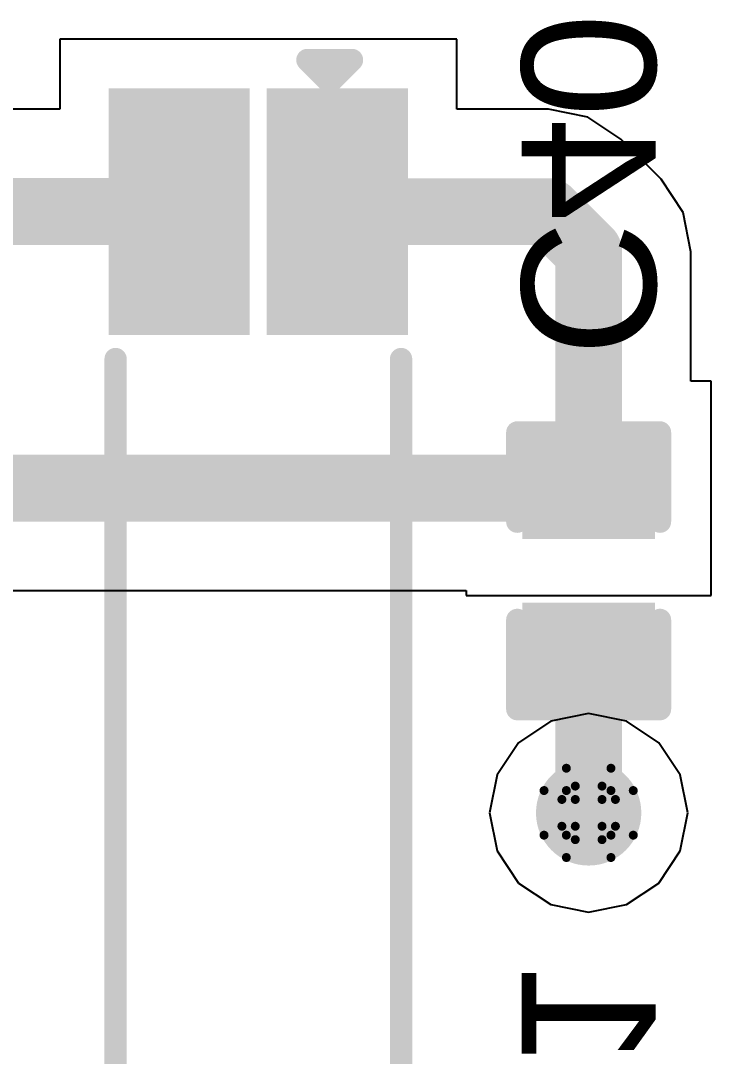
# Model space of a CAD drawing. Header units: inches. Extents: x 0 to 198, y 0 to 199.
# Drawn here: x 1.8374 to 1.9922, y 3.1006 to 3.3326 of the extents above; entities that cross this region are included whole.
import ezdxf

# ---------------------------------------------------------------- set-up
doc = ezdxf.new("R2010")
doc.units = ezdxf.units.IN
doc.header["$MEASUREMENT"] = 0
for name, color, linetype in [('Bottom Layer', 5, 'Continuous'), ('Bottom Overlay', 54, 'Continuous'), ('Bottom Paste', 16, 'Continuous'), ('Bottom Solder', 6, 'Continuous'), ('Drill Drawing', 1, 'Continuous'), ('Layer 1', 16, 'Continuous'), ('Layer 2', 76, 'Continuous'), ('Top Layer', 1, 'Continuous'), ('Via Holes', 16, 'Continuous')]:
    doc.layers.add(name, color=color, linetype=linetype)
doc.styles.add('Arial', font='', dxfattribs={"height": 0.2})
doc.styles.get('Arial').set_extended_font_data('Arial')

# ---------------------------------------------------------------- blocks, each defined once
blk = doc.blocks.new('MC_146__B_28')
at = {"layer": 'Bottom Layer'}
for points in [[(-0.14764, 0.02953), (-0.10039, 0.02953), (-0.10039, 0.0059), (-0.14764, 0.0059)], [(-0.14764, -0.00591), (-0.10039, -0.00591), (-0.10039, -0.02953), (-0.14764, -0.02953)]]:
    blk.add_hatch(color=5, dxfattribs=at).paths.add_polyline_path(points)
at = {"layer": 'Bottom Paste'}
for points in [[(-0.14764, 0.02953), (-0.10039, 0.02953), (-0.10039, 0.0059), (-0.14764, 0.0059)], [(-0.14764, -0.00591), (-0.10039, -0.00591), (-0.10039, -0.02953), (-0.14764, -0.02953)]]:
    blk.add_hatch(color=16, dxfattribs=at).paths.add_polyline_path(points)
at = {"layer": 'Bottom Solder'}
for points in [[(-0.15164, 0.03353), (-0.09639, 0.03353), (-0.09639, 0.0019), (-0.15164, 0.0019)], [(-0.15164, -0.00191), (-0.09639, -0.00191), (-0.09639, -0.03353), (-0.15164, -0.03353)]]:
    blk.add_hatch(color=6, dxfattribs=at).paths.add_polyline_path(points)
at = {"layer": 'Bottom Overlay'}
for points in [[(0.091, 0.032, 0.005, 0.005, 0), (-0.091, 0.032, 0.005, 0.005, 0)], [(-0.158, 0.011, 0.005, 0.005, 0), (-0.158, 0.021, 0.005, 0.005, 0)], [(-0.153, 0.016, 0.005, 0.005, 0), (-0.158, 0.021, 0.005, 0.005, 0)], [(-0.158, 0.011, 0.005, 0.005, 0), (-0.153, 0.016, 0.005, 0.005, 0)], [(0.091, -0.032, 0.005, 0.005, 0), (-0.091, -0.032, 0.005, 0.005, 0)]]:
    blk.add_lwpolyline(points, format="xyseb", dxfattribs=at)
for points in [[(-0.09225, 0.032, 0.0025, 0.0025, 1), (-0.08975, 0.032, 0.0025, 0.0025, 1)], [(-0.15925, 0.021, 0.0025, 0.0025, 1), (-0.15675, 0.021, 0.0025, 0.0025, 1)], [(-0.15925, 0.021, 0.0025, 0.0025, 1), (-0.15675, 0.021, 0.0025, 0.0025, 1)], [(-0.15425, 0.016, 0.0025, 0.0025, 1), (-0.15175, 0.016, 0.0025, 0.0025, 1)], [(-0.15425, 0.016, 0.0025, 0.0025, 1), (-0.15175, 0.016, 0.0025, 0.0025, 1)], [(-0.15925, 0.011, 0.0025, 0.0025, 1), (-0.15675, 0.011, 0.0025, 0.0025, 1)], [(-0.15925, 0.011, 0.0025, 0.0025, 1), (-0.15675, 0.011, 0.0025, 0.0025, 1)], [(-0.09225, -0.032, 0.0025, 0.0025, 1), (-0.08975, -0.032, 0.0025, 0.0025, 1)]]:
    blk.add_lwpolyline(points, format="xyseb", close=True, dxfattribs=at)
blk = doc.blocks.new('C___0402_B_337')
at = {"layer": 'Bottom Layer'}
for points in [[(-0.0095, 0.0125), (-0.0095, -0.0125), (-0.0275, -0.0125), (-0.0275, 0.0125)], [(0.0275, 0.0125), (0.0275, -0.0125), (0.0095, -0.0125), (0.0095, 0.0125)]]:
    blk.add_hatch(color=5, dxfattribs=at).paths.add_polyline_path(points)
at = {"layer": 'Bottom Paste'}
for points in [[(-0.0095, 0.0125), (-0.0095, -0.0125), (-0.0275, -0.0125), (-0.0275, 0.0125)], [(0.0275, 0.0125), (0.0275, -0.0125), (0.0095, -0.0125), (0.0095, 0.0125)]]:
    blk.add_hatch(color=16, dxfattribs=at).paths.add_polyline_path(points)
at = {"layer": 'Bottom Solder'}
for points in [[(-0.00714, 0.01486), (-0.00714, -0.01486), (-0.02986, -0.01486), (-0.02986, 0.01486)], [(0.02986, 0.01486), (0.02986, -0.01486), (0.00714, -0.01486), (0.00714, 0.01486)]]:
    blk.add_hatch(color=6, dxfattribs=at).paths.add_polyline_path(points)
at = {"layer": 'Bottom Overlay'}
for points in [[(-0.031, 0.016, 0.005, 0.005, 0), (-0.031, -0.016, 0.005, 0.005, 0)], [(-0.031, 0.016, 0.005, 0.005, 0), (-0.011, 0.016, 0.005, 0.005, 0)], [(0.011, 0.016, 0.005, 0.005, 0), (0.031, 0.016, 0.005, 0.005, 0)], [(0.031, 0.016, 0.005, 0.005, 0), (0.031, -0.016, 0.005, 0.005, 0)], [(-0.031, -0.016, 0.005, 0.005, 0), (-0.011, -0.016, 0.005, 0.005, 0)], [(0.011, -0.016, 0.005, 0.005, 0), (0.031, -0.016, 0.005, 0.005, 0)]]:
    blk.add_lwpolyline(points, format="xyseb", dxfattribs=at)
for points in [[(-0.03225, 0.016, 0.0025, 0.0025, 1), (-0.02975, 0.016, 0.0025, 0.0025, 1)], [(-0.03225, 0.016, 0.0025, 0.0025, 1), (-0.02975, 0.016, 0.0025, 0.0025, 1)], [(-0.01225, 0.016, 0.0025, 0.0025, 1), (-0.00975, 0.016, 0.0025, 0.0025, 1)], [(0.00975, 0.016, 0.0025, 0.0025, 1), (0.01225, 0.016, 0.0025, 0.0025, 1)], [(0.02975, 0.016, 0.0025, 0.0025, 1), (0.03225, 0.016, 0.0025, 0.0025, 1)], [(0.02975, 0.016, 0.0025, 0.0025, 1), (0.03225, 0.016, 0.0025, 0.0025, 1)], [(-0.03225, -0.016, 0.0025, 0.0025, 1), (-0.02975, -0.016, 0.0025, 0.0025, 1)], [(-0.03225, -0.016, 0.0025, 0.0025, 1), (-0.02975, -0.016, 0.0025, 0.0025, 1)], [(-0.01225, -0.016, 0.0025, 0.0025, 1), (-0.00975, -0.016, 0.0025, 0.0025, 1)], [(0.00975, -0.016, 0.0025, 0.0025, 1), (0.01225, -0.016, 0.0025, 0.0025, 1)], [(0.02975, -0.016, 0.0025, 0.0025, 1), (0.03225, -0.016, 0.0025, 0.0025, 1)], [(0.02975, -0.016, 0.0025, 0.0025, 1), (0.03225, -0.016, 0.0025, 0.0025, 1)]]:
    blk.add_lwpolyline(points, format="xyseb", close=True, dxfattribs=at)

msp = doc.modelspace()

# ---------------------------------------------------------------- hatches: boundary and pattern name
at = {"layer": 'Bottom Layer'}
h = msp.add_hatch(color=5, dxfattribs=at)
edge = h.paths.add_edge_path()
edge.add_arc((1.96469, 3.15512), 0.01181, 0, 360)
at = {"layer": 'Layer 1'}
h = msp.add_hatch(color=16, dxfattribs=at)
edge = h.paths.add_edge_path()
edge.add_arc((1.96469, 3.15512), 0.01181, 0, 360)
at = {"layer": 'Layer 2'}
h = msp.add_hatch(color=76, dxfattribs=at)
edge = h.paths.add_edge_path()
edge.add_arc((1.96469, 3.15512), 0.01181, 0, 360)
at = {"layer": 'Top Layer'}
h = msp.add_hatch(color=1, dxfattribs=at)
edge = h.paths.add_edge_path()
edge.add_arc((1.96469, 3.15512), 0.01181, 0, 360)
at = {"layer": 'Via Holes'}
h = msp.add_hatch(color=7, dxfattribs=at)
edge = h.paths.add_edge_path()
edge.add_arc((1.96469, 3.15512), 0.00591, 0, 360)

# ---------------------------------------------------------------- linework, layer by layer
at = {"layer": 'Bottom Layer'}
for p, q in [((1.93515, 3.32845), (1.8461, 3.32845)), ((1.8461, 3.32845), (1.8461, 3.3128)), ((1.93515, 3.31277), (1.93515, 3.32845)), ((1.8461, 3.3128), (1.81549, 3.3128)), ((1.95572, 3.31277), (1.93515, 3.31277)), ((1.9645, 3.31102), (1.95572, 3.31277)), ((1.97194, 3.30605), (1.9645, 3.31102)), ((1.98091, 3.29709), (1.97194, 3.30605)), ((1.98588, 3.28964), (1.98091, 3.29709)), ((1.98763, 3.28086), (1.98588, 3.28964)), ((1.98763, 3.25186), (1.98763, 3.28086)), ((1.99219, 3.25186), (1.98763, 3.25186)), ((1.99219, 3.20386), (1.99219, 3.25186)), ((1.8335, 3.20492), (1.93719, 3.20492)), ((1.93719, 3.20492), (1.93719, 3.20386)), ((1.93719, 3.20386), (1.99219, 3.20386))]:
    msp.add_line(p, q, dxfattribs=at)
for points in [[(1.78799, 3.28986, 0.015, 0.015, 0), (1.87288, 3.28986, 0.015, 0.015, 0)], [(1.87288, 3.28986, 0.015, 0.015, 0), (1.87291, 3.28983, 0.015, 0.015, 0)], [(1.90834, 3.28983, 0.015, 0.015, 0), (1.95572, 3.28983, 0.015, 0.015, 0)], [(1.95572, 3.28983, 0.015, 0.015, 0), (1.96469, 3.28086, 0.015, 0.015, 0)], [(1.96469, 3.22786, 0.015, 0.015, 0), (1.96469, 3.28086, 0.015, 0.015, 0)], [(1.78799, 3.22786, 0.015, 0.015, 0), (1.96469, 3.22786, 0.015, 0.015, 0)], [(1.96469, 3.15512, 0.015, 0.015, 0), (1.96469, 3.19086, 0.015, 0.015, 0)]]:
    msp.add_lwpolyline(points, format="xyseb", dxfattribs=at)
for points in [[(1.86913, 3.28986, 0.0075, 0.0075, 1), (1.87663, 3.28986, 0.0075, 0.0075, 1)], [(1.86913, 3.28986, 0.0075, 0.0075, 1), (1.87663, 3.28986, 0.0075, 0.0075, 1)], [(1.86916, 3.28983, 0.0075, 0.0075, 1), (1.87666, 3.28983, 0.0075, 0.0075, 1)], [(1.90459, 3.28983, 0.0075, 0.0075, 1), (1.91209, 3.28983, 0.0075, 0.0075, 1)], [(1.95197, 3.28983, 0.0075, 0.0075, 1), (1.95947, 3.28983, 0.0075, 0.0075, 1)], [(1.95197, 3.28983, 0.0075, 0.0075, 1), (1.95947, 3.28983, 0.0075, 0.0075, 1)], [(1.96094, 3.28086, 0.0075, 0.0075, 1), (1.96844, 3.28086, 0.0075, 0.0075, 1)], [(1.96094, 3.28086, 0.0075, 0.0075, 1), (1.96844, 3.28086, 0.0075, 0.0075, 1)], [(1.96094, 3.22786, 0.0075, 0.0075, 1), (1.96844, 3.22786, 0.0075, 0.0075, 1)], [(1.96094, 3.22786, 0.0075, 0.0075, 1), (1.96844, 3.22786, 0.0075, 0.0075, 1)], [(1.96094, 3.19086, 0.0075, 0.0075, 1), (1.96844, 3.19086, 0.0075, 0.0075, 1)], [(1.96094, 3.15512, 0.0075, 0.0075, 1), (1.96844, 3.15512, 0.0075, 0.0075, 1)]]:
    msp.add_lwpolyline(points, format="xyseb", close=True, dxfattribs=at)
at = {"layer": 'Drill Drawing'}
for points in [[(1.95969, 3.16012, 0.002, 0.002, 0), (1.95969, 3.16512, 0.002, 0.002, 0)], [(1.95969, 3.16512, 0.002, 0.002, 0), (1.96969, 3.16512, 0.002, 0.002, 0)], [(1.96969, 3.16012, 0.002, 0.002, 0), (1.96969, 3.16512, 0.002, 0.002, 0)], [(1.95469, 3.15012, 0.002, 0.002, 0), (1.95469, 3.16012, 0.002, 0.002, 0)], [(1.95469, 3.16012, 0.002, 0.002, 0), (1.95969, 3.16012, 0.002, 0.002, 0)], [(1.96169, 3.15812, 0.002, 0.002, 0), (1.96169, 3.16112, 0.002, 0.002, 0)], [(1.96169, 3.16112, 0.002, 0.002, 0), (1.96769, 3.16112, 0.002, 0.002, 0)], [(1.96769, 3.15812, 0.002, 0.002, 0), (1.96769, 3.16112, 0.002, 0.002, 0)], [(1.96969, 3.16012, 0.002, 0.002, 0), (1.97469, 3.16012, 0.002, 0.002, 0)], [(1.97469, 3.15012, 0.002, 0.002, 0), (1.97469, 3.16012, 0.002, 0.002, 0)], [(1.95869, 3.15212, 0.002, 0.002, 0), (1.95869, 3.15812, 0.002, 0.002, 0)], [(1.95869, 3.15812, 0.002, 0.002, 0), (1.96169, 3.15812, 0.002, 0.002, 0)], [(1.96769, 3.15812, 0.002, 0.002, 0), (1.97069, 3.15812, 0.002, 0.002, 0)], [(1.97069, 3.15212, 0.002, 0.002, 0), (1.97069, 3.15812, 0.002, 0.002, 0)], [(1.95469, 3.15012, 0.002, 0.002, 0), (1.95969, 3.15012, 0.002, 0.002, 0)], [(1.95869, 3.15212, 0.002, 0.002, 0), (1.96169, 3.15212, 0.002, 0.002, 0)], [(1.95969, 3.14512, 0.002, 0.002, 0), (1.95969, 3.15012, 0.002, 0.002, 0)], [(1.96169, 3.14912, 0.002, 0.002, 0), (1.96169, 3.15212, 0.002, 0.002, 0)], [(1.96769, 3.15212, 0.002, 0.002, 0), (1.97069, 3.15212, 0.002, 0.002, 0)], [(1.96769, 3.14912, 0.002, 0.002, 0), (1.96769, 3.15212, 0.002, 0.002, 0)], [(1.96969, 3.15012, 0.002, 0.002, 0), (1.97469, 3.15012, 0.002, 0.002, 0)], [(1.96969, 3.14512, 0.002, 0.002, 0), (1.96969, 3.15012, 0.002, 0.002, 0)], [(1.96169, 3.14912, 0.002, 0.002, 0), (1.96769, 3.14912, 0.002, 0.002, 0)], [(1.95969, 3.14512, 0.002, 0.002, 0), (1.96969, 3.14512, 0.002, 0.002, 0)]]:
    msp.add_lwpolyline(points, format="xyseb", dxfattribs=at)
for points in [[(1.95919, 3.16512, 0.001, 0.001, 1), (1.96019, 3.16512, 0.001, 0.001, 1)], [(1.95919, 3.16512, 0.001, 0.001, 1), (1.96019, 3.16512, 0.001, 0.001, 1)], [(1.96919, 3.16512, 0.001, 0.001, 1), (1.97019, 3.16512, 0.001, 0.001, 1)], [(1.96919, 3.16512, 0.001, 0.001, 1), (1.97019, 3.16512, 0.001, 0.001, 1)], [(1.95419, 3.16012, 0.001, 0.001, 1), (1.95519, 3.16012, 0.001, 0.001, 1)], [(1.95419, 3.16012, 0.001, 0.001, 1), (1.95519, 3.16012, 0.001, 0.001, 1)], [(1.95919, 3.16012, 0.001, 0.001, 1), (1.96019, 3.16012, 0.001, 0.001, 1)], [(1.95919, 3.16012, 0.001, 0.001, 1), (1.96019, 3.16012, 0.001, 0.001, 1)], [(1.96119, 3.16112, 0.001, 0.001, 1), (1.96219, 3.16112, 0.001, 0.001, 1)], [(1.96119, 3.16112, 0.001, 0.001, 1), (1.96219, 3.16112, 0.001, 0.001, 1)], [(1.96719, 3.16112, 0.001, 0.001, 1), (1.96819, 3.16112, 0.001, 0.001, 1)], [(1.96719, 3.16112, 0.001, 0.001, 1), (1.96819, 3.16112, 0.001, 0.001, 1)], [(1.96919, 3.16012, 0.001, 0.001, 1), (1.97019, 3.16012, 0.001, 0.001, 1)], [(1.96919, 3.16012, 0.001, 0.001, 1), (1.97019, 3.16012, 0.001, 0.001, 1)], [(1.97419, 3.16012, 0.001, 0.001, 1), (1.97519, 3.16012, 0.001, 0.001, 1)], [(1.97419, 3.16012, 0.001, 0.001, 1), (1.97519, 3.16012, 0.001, 0.001, 1)], [(1.95819, 3.15812, 0.001, 0.001, 1), (1.95919, 3.15812, 0.001, 0.001, 1)], [(1.95819, 3.15812, 0.001, 0.001, 1), (1.95919, 3.15812, 0.001, 0.001, 1)], [(1.96119, 3.15812, 0.001, 0.001, 1), (1.96219, 3.15812, 0.001, 0.001, 1)], [(1.96119, 3.15812, 0.001, 0.001, 1), (1.96219, 3.15812, 0.001, 0.001, 1)], [(1.96719, 3.15812, 0.001, 0.001, 1), (1.96819, 3.15812, 0.001, 0.001, 1)], [(1.96719, 3.15812, 0.001, 0.001, 1), (1.96819, 3.15812, 0.001, 0.001, 1)], [(1.97019, 3.15812, 0.001, 0.001, 1), (1.97119, 3.15812, 0.001, 0.001, 1)], [(1.97019, 3.15812, 0.001, 0.001, 1), (1.97119, 3.15812, 0.001, 0.001, 1)], [(1.95419, 3.15012, 0.001, 0.001, 1), (1.95519, 3.15012, 0.001, 0.001, 1)], [(1.95419, 3.15012, 0.001, 0.001, 1), (1.95519, 3.15012, 0.001, 0.001, 1)], [(1.95819, 3.15212, 0.001, 0.001, 1), (1.95919, 3.15212, 0.001, 0.001, 1)], [(1.95819, 3.15212, 0.001, 0.001, 1), (1.95919, 3.15212, 0.001, 0.001, 1)], [(1.95919, 3.15012, 0.001, 0.001, 1), (1.96019, 3.15012, 0.001, 0.001, 1)], [(1.95919, 3.15012, 0.001, 0.001, 1), (1.96019, 3.15012, 0.001, 0.001, 1)], [(1.96119, 3.15212, 0.001, 0.001, 1), (1.96219, 3.15212, 0.001, 0.001, 1)], [(1.96119, 3.15212, 0.001, 0.001, 1), (1.96219, 3.15212, 0.001, 0.001, 1)], [(1.96719, 3.15212, 0.001, 0.001, 1), (1.96819, 3.15212, 0.001, 0.001, 1)], [(1.96719, 3.15212, 0.001, 0.001, 1), (1.96819, 3.15212, 0.001, 0.001, 1)], [(1.96919, 3.15012, 0.001, 0.001, 1), (1.97019, 3.15012, 0.001, 0.001, 1)], [(1.96919, 3.15012, 0.001, 0.001, 1), (1.97019, 3.15012, 0.001, 0.001, 1)], [(1.97019, 3.15212, 0.001, 0.001, 1), (1.97119, 3.15212, 0.001, 0.001, 1)], [(1.97019, 3.15212, 0.001, 0.001, 1), (1.97119, 3.15212, 0.001, 0.001, 1)], [(1.97419, 3.15012, 0.001, 0.001, 1), (1.97519, 3.15012, 0.001, 0.001, 1)], [(1.97419, 3.15012, 0.001, 0.001, 1), (1.97519, 3.15012, 0.001, 0.001, 1)], [(1.96119, 3.14912, 0.001, 0.001, 1), (1.96219, 3.14912, 0.001, 0.001, 1)], [(1.96119, 3.14912, 0.001, 0.001, 1), (1.96219, 3.14912, 0.001, 0.001, 1)], [(1.96719, 3.14912, 0.001, 0.001, 1), (1.96819, 3.14912, 0.001, 0.001, 1)], [(1.96719, 3.14912, 0.001, 0.001, 1), (1.96819, 3.14912, 0.001, 0.001, 1)], [(1.95919, 3.14512, 0.001, 0.001, 1), (1.96019, 3.14512, 0.001, 0.001, 1)], [(1.95919, 3.14512, 0.001, 0.001, 1), (1.96019, 3.14512, 0.001, 0.001, 1)], [(1.96919, 3.14512, 0.001, 0.001, 1), (1.97019, 3.14512, 0.001, 0.001, 1)], [(1.96919, 3.14512, 0.001, 0.001, 1), (1.97019, 3.14512, 0.001, 0.001, 1)]]:
    msp.add_lwpolyline(points, format="xyseb", close=True, dxfattribs=at)
at = {"layer": 'Layer 2'}
for p, q in [((1.96469, 3.17735), (1.95618, 3.17566)), ((1.9732, 3.17566), (1.96469, 3.17735)), ((1.95618, 3.17566), (1.94896, 3.17084)), ((1.98041, 3.17084), (1.9732, 3.17566)), ((1.94896, 3.17084), (1.94414, 3.16363)), ((1.98523, 3.16363), (1.98041, 3.17084)), ((1.94414, 3.16363), (1.94245, 3.15512)), ((1.98693, 3.15512), (1.98523, 3.16363)), ((1.94245, 3.15512), (1.94414, 3.14661)), ((1.98523, 3.14661), (1.98693, 3.15512)), ((1.94414, 3.14661), (1.94896, 3.13939)), ((1.98041, 3.13939), (1.98523, 3.14661)), ((1.94896, 3.13939), (1.95618, 3.13457)), ((1.9732, 3.13457), (1.98041, 3.13939)), ((1.95618, 3.13457), (1.96469, 3.13288)), ((1.96469, 3.13288), (1.9732, 3.13457))]:
    msp.add_line(p, q, dxfattribs=at)

# ---------------------------------------------------------------- block references
for name, p, rotation in [('MC_146__B_28', (1.89063, 3.16581), 270), ('C___0402_B_337', (1.96469, 3.20936), 90)]:
    msp.add_blockref(name, p, dxfattribs=dict(rotation=rotation))

# ---------------------------------------------------------------- texts
at = {"layer": 'Bottom Overlay', "style": 'Arial', "text_generation_flag": 2}
for s, p in [('C40', (1.94969, 3.25738)), ('X1', (1.94969, 3.07001))]:
    msp.add_text(s, height=0.03, rotation=270, dxfattribs=at).set_placement(p)

doc.saveas('drawing.dxf')
